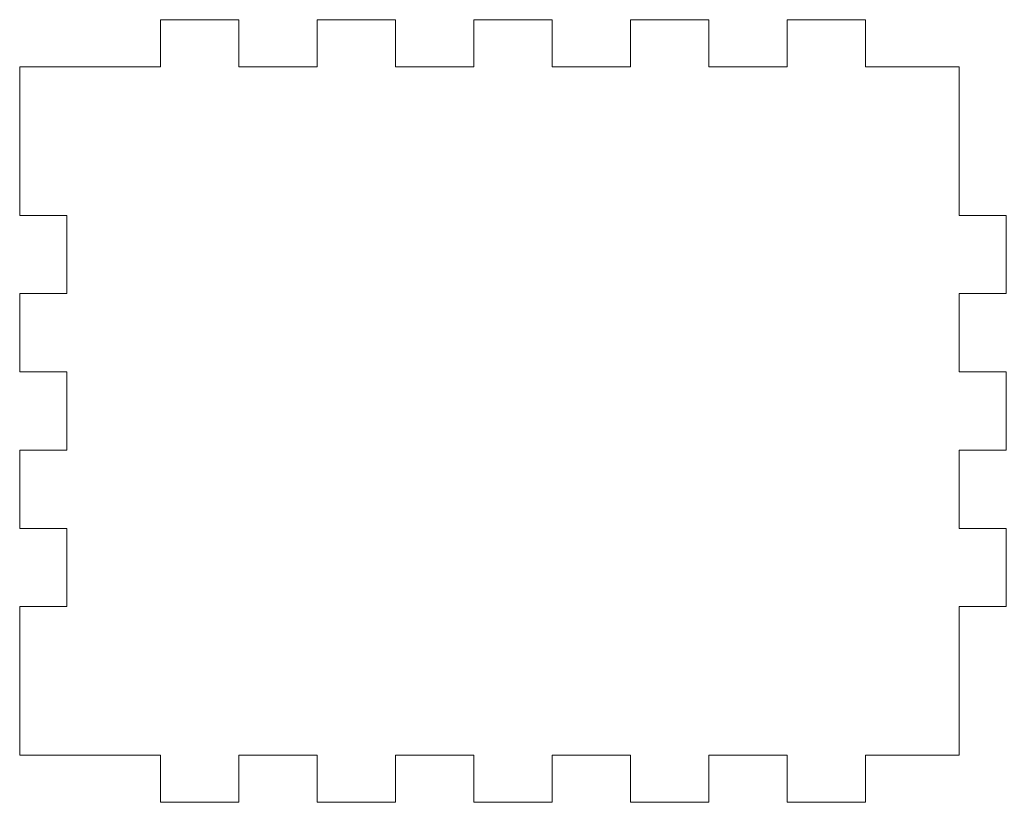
# Model space of a CAD drawing. Header units: centimetres. Extents: x -16 to 372, y -89 to 17.
# Drawn here: x 119.6 to 125.9, y -44.64 to -39.64 of the extents above; entities that cross this region are included whole.
import ezdxf

# ---------------------------------------------------------------- set-up
doc = ezdxf.new("R2010")
doc.units = ezdxf.units.CM
doc.header["$MEASUREMENT"] = 0
doc.layers.add('Capa 1', color=7, linetype='Continuous')

msp = doc.modelspace()

# ---------------------------------------------------------------- linework, layer by layer
at = {"layer": 'Capa 1', "color": 5, "lineweight": 9}
msp.add_open_spline([(119.60007, -44.33699), (119.60007, -44.33699), (120.25007, -44.33699), (120.25007, -44.33699), (120.25007, -44.33699), (120.25007, -44.33699), (120.50007, -44.33699), (120.50007, -44.33699), (120.50007, -44.33699), (120.50007, -44.33699), (120.50007, -44.63699), (120.50007, -44.63699), (120.50007, -44.63699), (120.50007, -44.63699), (121.00007, -44.63699), (121.00007, -44.63699), (121.00007, -44.63699), (121.00007, -44.63699), (121.00007, -44.33699), (121.00007, -44.33699), (121.00007, -44.33699), (121.00007, -44.33699), (121.25007, -44.33699), (121.25007, -44.33699), (121.25007, -44.33699), (121.25007, -44.33699), (121.50007, -44.33699), (121.50007, -44.33699), (121.50007, -44.33699), (121.50007, -44.33699), (121.50007, -44.63699), (121.50007, -44.63699), (121.50007, -44.63699), (121.50007, -44.63699), (122.00007, -44.63699), (122.00007, -44.63699), (122.00007, -44.63699), (122.00007, -44.63699), (122.00007, -44.33699), (122.00007, -44.33699), (122.00007, -44.33699), (122.00007, -44.33699), (122.25007, -44.33699), (122.25007, -44.33699), (122.25007, -44.33699), (122.25007, -44.33699), (122.50007, -44.33699), (122.50007, -44.33699), (122.50007, -44.33699), (122.50007, -44.33699), (122.50007, -44.63699), (122.50007, -44.63699), (122.50007, -44.63699), (122.50007, -44.63699), (123.00007, -44.63699), (123.00007, -44.63699), (123.00007, -44.63699), (123.00007, -44.63699), (123.00007, -44.33699), (123.00007, -44.33699), (123.00007, -44.33699), (123.00007, -44.33699), (123.25007, -44.33699), (123.25007, -44.33699), (123.25007, -44.33699), (123.25007, -44.33699), (123.50007, -44.33699), (123.50007, -44.33699), (123.50007, -44.33699), (123.50007, -44.33699), (123.50007, -44.63699), (123.50007, -44.63699), (123.50007, -44.63699), (123.50007, -44.63699), (124.00007, -44.63699), (124.00007, -44.63699), (124.00007, -44.63699), (124.00007, -44.63699), (124.00007, -44.33699), (124.00007, -44.33699), (124.00007, -44.33699), (124.00007, -44.33699), (124.25007, -44.33699), (124.25007, -44.33699), (124.25007, -44.33699), (124.25007, -44.33699), (124.50007, -44.33699), (124.50007, -44.33699), (124.50007, -44.33699), (124.50007, -44.33699), (124.50007, -44.63699), (124.50007, -44.63699), (124.50007, -44.63699), (124.50007, -44.63699), (125.00007, -44.63699), (125.00007, -44.63699), (125.00007, -44.63699), (125.00007, -44.63699), (125.00007, -44.33699), (125.00007, -44.33699), (125.00007, -44.33699), (125.00007, -44.33699), (125.25007, -44.33699), (125.25007, -44.33699), (125.25007, -44.33699), (125.25007, -44.33699), (125.60007, -44.33699), (125.60007, -44.33699), (125.60007, -44.33699), (125.60007, -44.33699), (125.60007, -43.63699), (125.60007, -43.63699), (125.60007, -43.63699), (125.60007, -43.63699), (125.60007, -43.38699), (125.60007, -43.38699), (125.60007, -43.38699), (125.60007, -43.38699), (125.90007, -43.38699), (125.90007, -43.38699), (125.90007, -43.38699), (125.90007, -43.38699), (125.90007, -42.88699), (125.90007, -42.88699), (125.90007, -42.88699), (125.90007, -42.88699), (125.60007, -42.88699), (125.60007, -42.88699), (125.60007, -42.88699), (125.60007, -42.88699), (125.60007, -42.63699), (125.60007, -42.63699), (125.60007, -42.63699), (125.60007, -42.63699), (125.60007, -42.38699), (125.60007, -42.38699), (125.60007, -42.38699), (125.60007, -42.38699), (125.90007, -42.38699), (125.90007, -42.38699), (125.90007, -42.38699), (125.90007, -42.38699), (125.90007, -41.88699), (125.90007, -41.88699), (125.90007, -41.88699), (125.90007, -41.88699), (125.60007, -41.88699), (125.60007, -41.88699), (125.60007, -41.88699), (125.60007, -41.88699), (125.60007, -41.63699), (125.60007, -41.63699), (125.60007, -41.63699), (125.60007, -41.63699), (125.60007, -41.38699), (125.60007, -41.38699), (125.60007, -41.38699), (125.60007, -41.38699), (125.90007, -41.38699), (125.90007, -41.38699), (125.90007, -41.38699), (125.90007, -41.38699), (125.90007, -40.88699), (125.90007, -40.88699), (125.90007, -40.88699), (125.90007, -40.88699), (125.60007, -40.88699), (125.60007, -40.88699), (125.60007, -40.88699), (125.60007, -40.88699), (125.60007, -40.63699), (125.60007, -40.63699), (125.60007, -40.63699), (125.60007, -40.63699), (125.60007, -39.93699), (125.60007, -39.93699), (125.60007, -39.93699), (125.60007, -39.93699), (125.25007, -39.93699), (125.25007, -39.93699), (125.25007, -39.93699), (125.25007, -39.93699), (125.00007, -39.93699), (125.00007, -39.93699), (125.00007, -39.93699), (125.00007, -39.93699), (125.00007, -39.63699), (125.00007, -39.63699), (125.00007, -39.63699), (125.00007, -39.63699), (124.50007, -39.63699), (124.50007, -39.63699), (124.50007, -39.63699), (124.50007, -39.63699), (124.50007, -39.93699), (124.50007, -39.93699), (124.50007, -39.93699), (124.50007, -39.93699), (124.25007, -39.93699), (124.25007, -39.93699), (124.25007, -39.93699), (124.25007, -39.93699), (124.00007, -39.93699), (124.00007, -39.93699), (124.00007, -39.93699), (124.00007, -39.93699), (124.00007, -39.63699), (124.00007, -39.63699), (124.00007, -39.63699), (124.00007, -39.63699), (123.50007, -39.63699), (123.50007, -39.63699), (123.50007, -39.63699), (123.50007, -39.63699), (123.50007, -39.93699), (123.50007, -39.93699), (123.50007, -39.93699), (123.50007, -39.93699), (123.25007, -39.93699), (123.25007, -39.93699), (123.25007, -39.93699), (123.25007, -39.93699), (123.00007, -39.93699), (123.00007, -39.93699), (123.00007, -39.93699), (123.00007, -39.93699), (123.00007, -39.63699), (123.00007, -39.63699), (123.00007, -39.63699), (123.00007, -39.63699), (122.50007, -39.63699), (122.50007, -39.63699), (122.50007, -39.63699), (122.50007, -39.63699), (122.50007, -39.93699), (122.50007, -39.93699), (122.50007, -39.93699), (122.50007, -39.93699), (122.25007, -39.93699), (122.25007, -39.93699), (122.25007, -39.93699), (122.25007, -39.93699), (122.00007, -39.93699), (122.00007, -39.93699), (122.00007, -39.93699), (122.00007, -39.93699), (122.00007, -39.63699), (122.00007, -39.63699), (122.00007, -39.63699), (122.00007, -39.63699), (121.50007, -39.63699), (121.50007, -39.63699), (121.50007, -39.63699), (121.50007, -39.63699), (121.50007, -39.93699), (121.50007, -39.93699), (121.50007, -39.93699), (121.50007, -39.93699), (121.25007, -39.93699), (121.25007, -39.93699), (121.25007, -39.93699), (121.25007, -39.93699), (121.00007, -39.93699), (121.00007, -39.93699), (121.00007, -39.93699), (121.00007, -39.93699), (121.00007, -39.63699), (121.00007, -39.63699), (121.00007, -39.63699), (121.00007, -39.63699), (120.50007, -39.63699), (120.50007, -39.63699), (120.50007, -39.63699), (120.50007, -39.63699), (120.50007, -39.93699), (120.50007, -39.93699), (120.50007, -39.93699), (120.50007, -39.93699), (120.25007, -39.93699), (120.25007, -39.93699), (120.25007, -39.93699), (120.25007, -39.93699), (119.60007, -39.93699), (119.60007, -39.93699), (119.60007, -39.93699), (119.60007, -39.93699), (119.60007, -40.63699), (119.60007, -40.63699), (119.60007, -40.63699), (119.60007, -40.63699), (119.60007, -40.88699), (119.60007, -40.88699), (119.60007, -40.88699), (119.60007, -40.88699), (119.90007, -40.88699), (119.90007, -40.88699), (119.90007, -40.88699), (119.90007, -40.88699), (119.90007, -41.38699), (119.90007, -41.38699), (119.90007, -41.38699), (119.90007, -41.38699), (119.60007, -41.38699), (119.60007, -41.38699), (119.60007, -41.38699), (119.60007, -41.38699), (119.60007, -41.63699), (119.60007, -41.63699), (119.60007, -41.63699), (119.60007, -41.63699), (119.60007, -41.88699), (119.60007, -41.88699), (119.60007, -41.88699), (119.60007, -41.88699), (119.90007, -41.88699), (119.90007, -41.88699), (119.90007, -41.88699), (119.90007, -41.88699), (119.90007, -42.38699), (119.90007, -42.38699), (119.90007, -42.38699), (119.90007, -42.38699), (119.60007, -42.38699), (119.60007, -42.38699), (119.60007, -42.38699), (119.60007, -42.38699), (119.60007, -42.63699), (119.60007, -42.63699), (119.60007, -42.63699), (119.60007, -42.63699), (119.60007, -42.88699), (119.60007, -42.88699), (119.60007, -42.88699), (119.60007, -42.88699), (119.90007, -42.88699), (119.90007, -42.88699), (119.90007, -42.88699), (119.90007, -42.88699), (119.90007, -43.38699), (119.90007, -43.38699), (119.90007, -43.38699), (119.90007, -43.38699), (119.60007, -43.38699), (119.60007, -43.38699), (119.60007, -43.38699), (119.60007, -43.38699), (119.60007, -43.63699), (119.60007, -43.63699), (119.60007, -43.63699), (119.60007, -43.63699), (119.60007, -44.33699), (119.60007, -44.33699)], degree=3, knots=[0, 0, 0, 0, 0.011236, 0.011236, 0.011236, 0.011236, 0.0224719, 0.0224719, 0.0224719, 0.0224719, 0.0337079, 0.0337079, 0.0337079, 0.0337079, 0.0449438, 0.0449438, 0.0449438, 0.0449438, 0.0561798, 0.0561798, 0.0561798, 0.0561798, 0.0674157, 0.0674157, 0.0674157, 0.0674157, 0.0786517, 0.0786517, 0.0786517, 0.0786517, 0.0898876, 0.0898876, 0.0898876, 0.0898876, 0.1011236, 0.1011236, 0.1011236, 0.1011236, 0.1123596, 0.1123596, 0.1123596, 0.1123596, 0.1235955, 0.1235955, 0.1235955, 0.1235955, 0.1348315, 0.1348315, 0.1348315, 0.1348315, 0.1460674, 0.1460674, 0.1460674, 0.1460674, 0.1573034, 0.1573034, 0.1573034, 0.1573034, 0.1685393, 0.1685393, 0.1685393, 0.1685393, 0.1797753, 0.1797753, 0.1797753, 0.1797753, 0.1910112, 0.1910112, 0.1910112, 0.1910112, 0.2022472, 0.2022472, 0.2022472, 0.2022472, 0.2134831, 0.2134831, 0.2134831, 0.2134831, 0.2247191, 0.2247191, 0.2247191, 0.2247191, 0.2359551, 0.2359551, 0.2359551, 0.2359551, 0.247191, 0.247191, 0.247191, 0.247191, 0.258427, 0.258427, 0.258427, 0.258427, 0.2696629, 0.2696629, 0.2696629, 0.2696629, 0.2808989, 0.2808989, 0.2808989, 0.2808989, 0.2921348, 0.2921348, 0.2921348, 0.2921348, 0.3033708, 0.3033708, 0.3033708, 0.3033708, 0.3146067, 0.3146067, 0.3146067, 0.3146067, 0.3258427, 0.3258427, 0.3258427, 0.3258427, 0.3370787, 0.3370787, 0.3370787, 0.3370787, 0.3483146, 0.3483146, 0.3483146, 0.3483146, 0.3595506, 0.3595506, 0.3595506, 0.3595506, 0.3707865, 0.3707865, 0.3707865, 0.3707865, 0.3820225, 0.3820225, 0.3820225, 0.3820225, 0.3932584, 0.3932584, 0.3932584, 0.3932584, 0.4044944, 0.4044944, 0.4044944, 0.4044944, 0.4157303, 0.4157303, 0.4157303, 0.4157303, 0.4269663, 0.4269663, 0.4269663, 0.4269663, 0.4382022, 0.4382022, 0.4382022, 0.4382022, 0.4494382, 0.4494382, 0.4494382, 0.4494382, 0.4606742, 0.4606742, 0.4606742, 0.4606742, 0.4719101, 0.4719101, 0.4719101, 0.4719101, 0.4831461, 0.4831461, 0.4831461, 0.4831461, 0.494382, 0.494382, 0.494382, 0.494382, 0.505618, 0.505618, 0.505618, 0.505618, 0.5168539, 0.5168539, 0.5168539, 0.5168539, 0.5280899, 0.5280899, 0.5280899, 0.5280899, 0.5393258, 0.5393258, 0.5393258, 0.5393258, 0.5505618, 0.5505618, 0.5505618, 0.5505618, 0.5617978, 0.5617978, 0.5617978, 0.5617978, 0.5730337, 0.5730337, 0.5730337, 0.5730337, 0.5842697, 0.5842697, 0.5842697, 0.5842697, 0.5955056, 0.5955056, 0.5955056, 0.5955056, 0.6067416, 0.6067416, 0.6067416, 0.6067416, 0.6179775, 0.6179775, 0.6179775, 0.6179775, 0.6292135, 0.6292135, 0.6292135, 0.6292135, 0.6404494, 0.6404494, 0.6404494, 0.6404494, 0.6516854, 0.6516854, 0.6516854, 0.6516854, 0.6629213, 0.6629213, 0.6629213, 0.6629213, 0.6741573, 0.6741573, 0.6741573, 0.6741573, 0.6853933, 0.6853933, 0.6853933, 0.6853933, 0.6966292, 0.6966292, 0.6966292, 0.6966292, 0.7078652, 0.7078652, 0.7078652, 0.7078652, 0.7191011, 0.7191011, 0.7191011, 0.7191011, 0.7303371, 0.7303371, 0.7303371, 0.7303371, 0.741573, 0.741573, 0.741573, 0.741573, 0.752809, 0.752809, 0.752809, 0.752809, 0.7640449, 0.7640449, 0.7640449, 0.7640449, 0.7752809, 0.7752809, 0.7752809, 0.7752809, 0.7865169, 0.7865169, 0.7865169, 0.7865169, 0.7977528, 0.7977528, 0.7977528, 0.7977528, 0.8089888, 0.8089888, 0.8089888, 0.8089888, 0.8202247, 0.8202247, 0.8202247, 0.8202247, 0.8314607, 0.8314607, 0.8314607, 0.8314607, 0.8426966, 0.8426966, 0.8426966, 0.8426966, 0.8539326, 0.8539326, 0.8539326, 0.8539326, 0.8651685, 0.8651685, 0.8651685, 0.8651685, 0.8764045, 0.8764045, 0.8764045, 0.8764045, 0.8876404, 0.8876404, 0.8876404, 0.8876404, 0.8988764, 0.8988764, 0.8988764, 0.8988764, 0.9101124, 0.9101124, 0.9101124, 0.9101124, 0.9213483, 0.9213483, 0.9213483, 0.9213483, 0.9325843, 0.9325843, 0.9325843, 0.9325843, 0.9438202, 0.9438202, 0.9438202, 0.9438202, 0.9550562, 0.9550562, 0.9550562, 0.9550562, 0.9662921, 0.9662921, 0.9662921, 0.9662921, 0.9775281, 0.9775281, 0.9775281, 0.9775281, 1, 1, 1, 1], dxfattribs=at)

doc.saveas('drawing.dxf')
